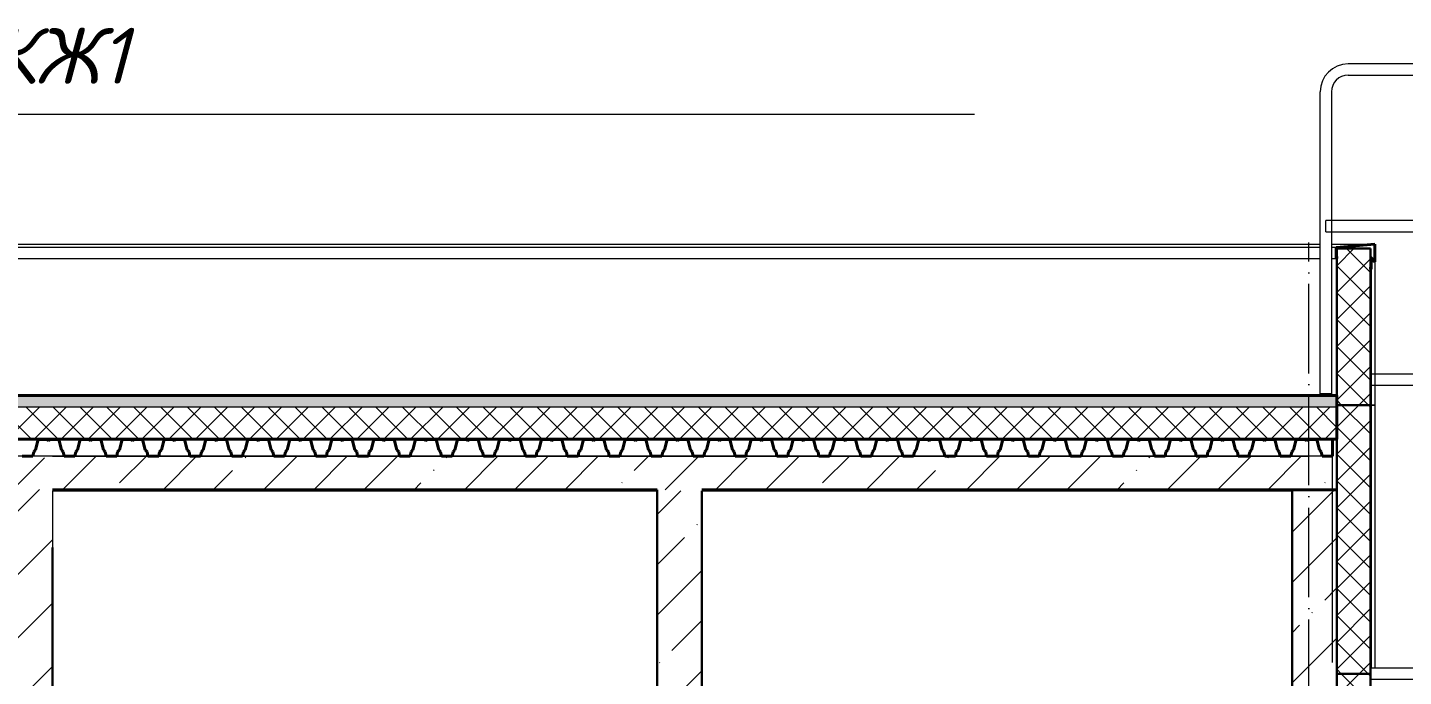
# Model space of a CAD drawing. Header units: millimetres. Extents: x -2951072 to 8268522, y -652067 to -630209.
# Drawn here: x 2674796 to 2680948, y -636633 to -633733 of the extents above; entities that cross this region are included whole.
import ezdxf

# ---------------------------------------------------------------- set-up
doc = ezdxf.new("R2010")
doc.units = ezdxf.units.MM
doc.header["$LTSCALE"] = 20
doc.linetypes.add('_ШПТ__20_т__2_5__Линия сетки', pattern=[25, 20, -2.5, 0, -2.5])
doc.linetypes.add('CENTER', pattern=[50.8, 31.75, -6.35, 6.35, -6.35])
doc.layers.get('0').update_dxf_attribs({"lineweight": 0})
doc.layers.add('ANNO-TEXT', color=251, linetype='Continuous')
for name, color, linetype, lineweight in [('Высотные отметки', 7, 'Continuous', 9), ('Обобщенные модели', 7, 'Continuous', 18), ('Общие ребра', 7, 'Continuous', 18), ('ОСИ', 251, 'CENTER', 18), ('Перекрытия', 7, 'Continuous', 18), ('Стены', 7, 'Continuous', 18), ('Стены разрез', 7, 'Continuous', 30), ('Стены штриховка', 7, 'Continuous', 30), ('Типовые аннотации', 7, 'Continuous', 18)]:
    doc.layers.add(name, color=color, linetype=linetype, lineweight=lineweight)
for name, color, linetype, lineweight, true_color in [('Крыши', 7, 'Continuous', 9, 0x004000), ('Оборудование', 7, 'Continuous', 18, 0x9f9fd0), ('Потолки', 7, 'Continuous', 9, 0x808000)]:
    doc.layers.add(name, color=color, linetype=linetype, lineweight=lineweight, true_color=true_color)
doc.styles.add('PDF ISOCPEUR Italic', font='isocpeui.ttf')
pattern_1 = [(45, (2661175.67, -643812.97), (-224.5064, 224.5064), []), (45, (2661400.18, -643812.97), (-224.5064, 224.5064), [396.875, -79.375, 3.353, -76.022])]
pattern_2 = [(45, (2661175.67, -643812.97), (-106.066, 106.066), [])]
pattern_3 = [(45, (2661175.67, -643812.97), (-60.10408, 60.10408), []), (135, (2661175.67, -643812.97), (-60.10408, -60.10408), [])]

# ---------------------------------------------------------------- blocks, each defined once
blk = doc.blocks.new('190_ФЭ_Стена_Стык вертикальный - ФЭ-C1_110-1292974-_О__Р__1-1_')
at = {"layer": 'Обобщенные модели'}
for p, q in [((45278, 8700), (45275, 8700)), ((45295, 8700), (45278, 8700)), ((45278, 8700), (45278, 7525)), ((45295, 8700), (45295, 7525))]:
    blk.add_line(p, q, dxfattribs=at)
blk = doc.blocks.new('190_ФЭ_Парапет_Сэндвич - ФЭ-К1_150-1300843-_О__Р__1-1_')
at = {"layer": 'Обобщенные модели'}
for p, q in [((14950, 9420.1), (45050, 9420.1)), ((45100, 9420.1), (45295, 9420.1)), ((45050, 9405), (14950, 9405)), ((14950, 9355), (45050, 9355)), ((45122, 9405), (45100, 9405)), ((45100, 9355), (45122, 9355)), ((45122, 9355), (45125, 9355)), ((45124, 9365), (45122.8, 9365)), ((45124, 9356), (45123, 9356)), ((45277, 9359.5), (45275, 9359.5)), ((45295, 9340.1), (45278, 9340.1))]:
    blk.add_line(p, q, dxfattribs=at)
blk = doc.blocks.new('190_ФЭ_Парапет_Сэндвич - ФЭ-К1_150-V12-_О__Р__1-1_')
at = {"layer": 'Обобщенные модели', "lineweight": 9}
h = blk.add_hatch(dxfattribs=at)
h.set_pattern_fill('FP_7', color=256, style=0, pattern_type=2)
h.set_pattern_definition([(45, (25650.17, 307.2), (-106.066, 106.066), [])])
h.paths.add_polyline_path([(45278, 9307.1), (45278, 9357.1), (45295, 9340.1), (45295, 9420.1), (45122, 9405), (45123, 9404.1), (45294, 9419), (45294, 9342.5), (45277, 9359.5), (45277, 9308.1)], flags=0)
h.paths.add_polyline_path([(45275, 9307.1), (45276, 9308.1), (45275, 9317.1)], flags=0)
at = {"layer": 'Обобщенные модели', "lineweight": 40}
for p, q in [((45295, 9420.1), (45122, 9405)), ((45123, 9404.1), (45294, 9419)), ((45294, 9419), (45294, 9342.5)), ((45295, 9340.1), (45295, 9420.1)), ((45122, 9405), (45122, 9355)), ((45122, 9355), (45125, 9355)), ((45123, 9356), (45123, 9404.1)), ((45124, 9356), (45123, 9356)), ((45125, 9365), (45124, 9365)), ((45124, 9365), (45124, 9356)), ((45125, 9355), (45125, 9365)), ((45294, 9342.5), (45277, 9359.5)), ((45277, 9359.5), (45277, 9308.1)), ((45278, 9307.1), (45278, 9357.1)), ((45278, 9357.1), (45295, 9340.1)), ((45276, 9317.1), (45275, 9317.1)), ((45275, 9317.1), (45275, 9307.1)), ((45275, 9307.1), (45278, 9307.1)), ((45276, 9308.1), (45276, 9317.1)), ((45277, 9308.1), (45276, 9308.1))]:
    blk.add_line(p, q, dxfattribs=at)
blk = doc.blocks.new('190_ФЭ_Стена_Стык вертикальный - ФЭ-C1_110-V13-_О__Р__1-1_')
at = {"layer": 'Обобщенные модели'}
for p, q in [((45277, 9340), (45275, 9340)), ((45295, 9340), (45278, 9340)), ((45278, 9307.1), (45278, 8700)), ((45295, 9340), (45295, 8700)), ((45275, 8700), (45278, 8700)), ((45278, 8700), (45295, 8700))]:
    blk.add_line(p, q, dxfattribs=at)
blk = doc.blocks.new('Труба квадратная - Опорные ноги-1331111-_О__Р__1-1_')
at = {"layer": 'Оборудование', "color": 7}
for p, q in [((45575, 7525), (45275, 7525)), ((45575, 7525), (45575, 7475)), ((45275, 7475), (45575, 7475))]:
    blk.add_line(p, q, dxfattribs=at)
blk = doc.blocks.new('Труба квадратная - Площадка продольно-1331112-_О__Р__1-1_')
at = {"layer": 'Оборудование', "color": 7}
for p, q in [((45075, 9475), (45075, 9525)), ((45550, 9525), (45075, 9525)), ((45075, 9475), (45550, 9475))]:
    blk.add_line(p, q, dxfattribs=at)
blk = doc.blocks.new('Поручень - Поручень-1335872-_О__Р__1-1_')
at = {"layer": 'Оборудование', "color": 7}
for p, q in [((45475, 10225), (45175, 10225)), ((45175, 10175), (45475, 10175)), ((45050, 8750), (45050, 10100)), ((45100, 10100), (45100, 8750)), ((45100, 8750), (45050, 8750))]:
    blk.add_line(p, q, dxfattribs=at)
for radius in [125, 75]:
    blk.add_arc((45175, 10100), radius, 90, 180, dxfattribs=at)
blk = doc.blocks.new('010_ФлажокПирогаКонструкции_ТиповАннот_ - Тип пола 8_2-1512675-_О__Р__1-1_')
at = {"layer": 'Типовые аннотации', "lineweight": 20}
blk.add_line((33505, 10000), (43505, 10000), dxfattribs=at)

msp = doc.modelspace()

# ---------------------------------------------------------------- hatches: boundary and pattern name
h = msp.add_hatch()
h.set_pattern_fill('FP_3', color=256, style=0, pattern_type=2)
h.set_pattern_definition([(45, (2661682.52, -639912.97), (-141.4214, 141.4214), [])])
h.paths.add_polyline_path([(2674757.3, -640320.2), (2674907.3, -640320.2), (2674907.6, -635797.6), (2674708.1, -635797.6), (2674707.8, -640029.7)])
h = msp.add_hatch()
h.set_pattern_fill('FP_1', color=256, style=0, pattern_type=2)
h.set_pattern_definition(pattern_1)
h.paths.add_polyline_path([(2677610.5, -644220.2), (2677810.5, -644220.2), (2677810.5, -635803.3), (2677610.5, -635803.3), (2677610.5, -643929.7)])
at = {"layer": 'Крыши'}
h = msp.add_hatch(dxfattribs=at)
h.set_pattern_fill('FP_10', style=0, pattern_type=2)
h.set_pattern_definition([(45, (2661175.67, -643812.97), (-70.7107, 70.7107), []), (135, (2661175.67, -643812.97), (-70.7107, -70.7107), [])])
h.paths.add_polyline_path([(2655875.3, -635379), (2680650.5, -635379), (2680650.5, -635377), (2650400.5, -635377), (2650400.5, -635379), (2655669.6, -635379)], flags=0)
h = msp.add_hatch(dxfattribs=at)
h.set_pattern_fill('FP_11', style=0, pattern_type=2)
h.set_pattern_definition([(0, (2661175.673, -643812.97), (71.437, 41.244), [47.625, -95.25]), (120, (2661175.673, -643812.97), (-71.43735, 41.24512), [47.625, -95.25]), (60, (2661175.673, -643812.97), (0.00065, 82.48912), [0, -95.25, 47.625, 0])])
h.paths.add_polyline_path([(2655875.3, -635429.1), (2680650.5, -635429.1), (2680650.5, -635379), (2650400.5, -635379), (2650400.5, -635429.1), (2655669.6, -635429.1)], flags=0)
h = msp.add_hatch(dxfattribs=at)
h.set_pattern_fill('FP_8', style=0, pattern_type=2)
h.set_pattern_definition(pattern_3)
h.paths.add_polyline_path([(2650400.5, -635572.3), (2680650.5, -635572.3), (2680650.5, -635429.1), (2650400.5, -635429.1), (2650400.5, -635561.8)], flags=0)
at = {"layer": 'Перекрытия', "lineweight": 9}
h = msp.add_hatch(dxfattribs=at)
h.set_pattern_fill('FP_1', color=256, style=0, pattern_type=2)
h.set_pattern_definition([(45, (2661175.67, -642391.07), (-224.5064, 224.5064), []), (45, (2661400.18, -642391.07), (-224.5064, 224.5064), [396.875, -79.375, 3.353, -76.022])])
h.paths.add_polyline_path([(2674707.8, -635798.3), (2680650.5, -635798.3), (2680650.5, -635648.3), (2674707.8, -635648.3)])
at = {"layer": 'Потолки'}
h = msp.add_hatch(dxfattribs=at)
h.set_pattern_fill('FP_5', style=0, pattern_type=2)
h.set_pattern_definition([(0, (2661175.67, -642391.07), (406.4, 101.6), [33.528, -271.272, 33.528, -271.272, -1625.6]), (0, (2661175.67, -642391.07), (406.4, 101.6), [-609.6, 33.528, -576.072, 33.528, -271.272, -711.2]), (0, (2661175.67, -642391.07), (406.4, 101.6), [-1524, 33.528, -169.672, 33.528, -474.472]), (120, (2661328.07, -642340.27), (-291.1882, 301.1527), [33.528, -271.272, 33.528, -271.272, -1625.6]), (120, (2661328.07, -642340.27), (-291.1882, 301.1527), [-609.6, 33.528, -576.072, 33.528, -271.272, -711.2]), (120, (2661328.07, -642340.27), (-291.1882, 301.1527), [-1524, 33.528, -169.672, 33.528, -474.472]), (240, (2661378.87, -642137.07), (-115.2118, -402.7527), [33.528, -271.272, 33.528, -271.272, -1625.6]), (240, (2661378.87, -642137.07), (-115.2118, -402.7527), [-609.6, 33.528, -576.072, 33.528, -271.272, -711.2]), (240, (2661378.87, -642137.07), (-115.2118, -402.7527), [-1524, 33.528, -169.672, 33.528, -474.472])])
h.paths.add_polyline_path([(2677810.5, -635801.3), (2680450.5, -635801.3), (2680450.5, -635798.3), (2677810.5, -635798.3)], flags=0)
at = {"layer": 'Стены штриховка', "lineweight": 9}
h = msp.add_hatch(dxfattribs=at)
h.set_pattern_fill('FP_7', color=256, style=0, pattern_type=2)
h.set_pattern_definition(pattern_2)
h.paths.add_polyline_path([(2680652.5, -635420.2), (2680652.5, -634720.2), (2680650.5, -634720.2), (2680650.5, -635420.2)], flags=0)
h = msp.add_hatch(dxfattribs=at)
h.set_pattern_fill('FP_8', color=256, style=0, pattern_type=2)
h.set_pattern_definition(pattern_3)
h.paths.add_polyline_path([(2680798.5, -635420.2), (2680798.5, -634720.2), (2680652.5, -634720.2), (2680652.5, -635420.2), (2680761, -635420.2)], flags=0)
h = msp.add_hatch(dxfattribs=at)
h.set_pattern_fill('FP_7', color=256, style=0, pattern_type=2)
h.set_pattern_definition(pattern_2)
h.paths.add_polyline_path([(2680800.5, -635420.2), (2680800.5, -634720.2), (2680798.5, -634720.2), (2680798.5, -635420.2)], flags=0)
h = msp.add_hatch(dxfattribs=at)
h.set_pattern_fill('FP_7', color=256, style=0, pattern_type=2)
h.set_pattern_definition(pattern_2)
h.paths.add_polyline_path([(2680650.5, -636620.2), (2680652.5, -636620.2), (2680652.5, -635420.2), (2680650.5, -635420.2), (2680650.5, -636450)], flags=0)
h = msp.add_hatch(dxfattribs=at)
h.set_pattern_fill('FP_8', color=256, style=0, pattern_type=2)
h.set_pattern_definition(pattern_3)
h.paths.add_polyline_path([(2680652.5, -636620.2), (2680798.5, -636620.2), (2680798.5, -635420.2), (2680652.5, -635420.2), (2680652.5, -636450)], flags=0)
h = msp.add_hatch(dxfattribs=at)
h.set_pattern_fill('FP_7', color=256, style=0, pattern_type=2)
h.set_pattern_definition(pattern_2)
h.paths.add_polyline_path([(2680800.5, -636620.2), (2680800.5, -635420.2), (2680798.5, -635420.2), (2680798.5, -636620.2)], flags=0)
h = msp.add_hatch(dxfattribs=at)
h.set_pattern_fill('FP_1', color=256, style=0, pattern_type=2)
h.set_pattern_definition(pattern_1)
h.paths.add_polyline_path([(2680450.5, -644220.2), (2680650.5, -644220.2), (2680650.5, -635798.3), (2680450.5, -635798.3), (2680450.5, -643929.7)])
h = msp.add_hatch(dxfattribs=at)
h.set_pattern_fill('FP_7', color=256, style=0, pattern_type=2)
h.set_pattern_definition(pattern_2)
h.paths.add_polyline_path([(2680652.5, -637820.2), (2680652.5, -636620.2), (2680650.5, -636620.2), (2680650.5, -637820.2)], flags=0)
h = msp.add_hatch(dxfattribs=at)
h.set_pattern_fill('FP_8', color=256, style=0, pattern_type=2)
h.set_pattern_definition(pattern_3)
h.paths.add_polyline_path([(2680798.5, -637820.2), (2680798.5, -636620.2), (2680652.5, -636620.2), (2680652.5, -637820.2)], flags=0)
h = msp.add_hatch(dxfattribs=at)
h.set_pattern_fill('FP_7', color=256, style=0, pattern_type=2)
h.set_pattern_definition(pattern_2)
h.paths.add_polyline_path([(2680800.5, -637820.2), (2680800.5, -636620.2), (2680798.5, -636620.2), (2680798.5, -637820.2)], flags=0)

# ---------------------------------------------------------------- linework, layer by layer
msp.add_line((2674907.8, -635648.3), (2680525.5, -635648.3))
at = {"layer": 'Высотные отметки'}
msp.add_line((2676706.1, -635798.3), (2674907.8, -635798.3), dxfattribs=at)
at = {"layer": 'Крыши', "color": 7, "lineweight": 40}
for p, q in [((2680650.5, -635377), (2650400.5, -635377)), ((2680650.5, -635572.3), (2680650.5, -635377)), ((2650400.5, -635572.3), (2680650.5, -635572.3))]:
    msp.add_line(p, q, dxfattribs=at)
at = {"layer": 'Крыши', "color": 7}
msp.add_line((2668472.3, -635373.8), (2680650.5, -635373.8), dxfattribs=at)
at = {"layer": 'Общие ребра'}
for p, q in [((2680650.5, -635379), (2650400.5, -635379)), ((2680650.5, -635429.1), (2650400.5, -635429.1)), ((2677610.5, -635801.3), (2674907.8, -635801.3)), ((2677547.8, -635801.3), (2674907.8, -635801.3)), ((2680450.5, -635801.3), (2677810.5, -635801.3))]:
    msp.add_line(p, q, dxfattribs=at)
at = {"layer": 'ОСИ', "linetype": '_ШПТ__20_т__2_5__Линия сетки'}
msp.add_line((2680525.5, -646280.4), (2680525.5, -634693), dxfattribs=at)
at = {"layer": 'Перекрытия', "lineweight": 40}
for p, q in [((2674831.4, -635620.3), (2674843.3, -635573.3)), ((2674843.3, -635573.3), (2674880.3, -635573.3)), ((2674880.3, -635573.3), (2674889.3, -635580.3)), ((2674889.3, -635580.3), (2674898.3, -635573.3)), ((2674898.3, -635573.3), (2674935.3, -635573.3)), ((2674935.3, -635573.3), (2674947.1, -635620.3)), ((2675018.9, -635620.3), (2675030.8, -635573.3)), ((2675030.8, -635573.3), (2675067.8, -635573.3)), ((2675067.8, -635573.3), (2675076.8, -635580.3)), ((2675076.8, -635580.3), (2675085.8, -635573.3)), ((2675085.8, -635573.3), (2675122.8, -635573.3)), ((2675122.8, -635573.3), (2675134.6, -635620.3)), ((2675206.4, -635620.3), (2675218.3, -635573.3)), ((2675218.3, -635573.3), (2675255.3, -635573.3)), ((2675255.3, -635573.3), (2675264.3, -635580.3)), ((2675264.3, -635580.3), (2675273.3, -635573.3)), ((2675273.3, -635573.3), (2675310.3, -635573.3)), ((2675310.3, -635573.3), (2675322.1, -635620.3)), ((2675393.9, -635620.3), (2675405.8, -635573.3)), ((2675405.8, -635573.3), (2675442.8, -635573.3)), ((2675442.8, -635573.3), (2675451.8, -635580.3)), ((2675451.8, -635580.3), (2675460.8, -635573.3)), ((2675460.8, -635573.3), (2675497.8, -635573.3)), ((2675497.8, -635573.3), (2675509.6, -635620.3)), ((2675581.4, -635620.3), (2675593.3, -635573.3)), ((2675593.3, -635573.3), (2675630.3, -635573.3)), ((2675630.3, -635573.3), (2675639.3, -635580.3)), ((2675639.3, -635580.3), (2675648.3, -635573.3)), ((2675648.3, -635573.3), (2675685.3, -635573.3)), ((2675685.3, -635573.3), (2675697.1, -635620.3)), ((2675768.9, -635620.3), (2675780.8, -635573.3)), ((2675780.8, -635573.3), (2675817.8, -635573.3)), ((2675817.8, -635573.3), (2675826.8, -635580.3)), ((2675826.8, -635580.3), (2675835.8, -635573.3)), ((2675835.8, -635573.3), (2675872.8, -635573.3)), ((2675872.8, -635573.3), (2675884.6, -635620.3)), ((2675956.4, -635620.3), (2675968.3, -635573.3)), ((2675968.3, -635573.3), (2676005.3, -635573.3)), ((2676005.3, -635573.3), (2676014.3, -635580.3)), ((2676014.3, -635580.3), (2676023.3, -635573.3)), ((2676023.3, -635573.3), (2676060.3, -635573.3)), ((2676060.3, -635573.3), (2676072.1, -635620.3)), ((2676143.9, -635620.3), (2676155.8, -635573.3)), ((2676155.8, -635573.3), (2676192.8, -635573.3)), ((2676192.8, -635573.3), (2676201.8, -635580.3)), ((2676201.8, -635580.3), (2676210.8, -635573.3)), ((2676210.8, -635573.3), (2676247.8, -635573.3)), ((2676247.8, -635573.3), (2676259.6, -635620.3)), ((2676331.4, -635620.3), (2676343.3, -635573.3)), ((2676343.3, -635573.3), (2676380.3, -635573.3)), ((2676380.3, -635573.3), (2676389.3, -635580.3)), ((2676389.3, -635580.3), (2676398.3, -635573.3)), ((2676398.3, -635573.3), (2676435.3, -635573.3)), ((2676435.3, -635573.3), (2676447.1, -635620.3)), ((2676518.9, -635620.3), (2676530.8, -635573.3)), ((2676530.8, -635573.3), (2676567.8, -635573.3)), ((2676567.8, -635573.3), (2676576.8, -635580.3)), ((2676576.8, -635580.3), (2676585.8, -635573.3)), ((2676585.8, -635573.3), (2676622.8, -635573.3)), ((2676622.8, -635573.3), (2676634.6, -635620.3)), ((2676706.4, -635620.3), (2676718.3, -635573.3)), ((2676718.3, -635573.3), (2676755.3, -635573.3)), ((2676755.3, -635573.3), (2676764.3, -635580.3)), ((2676764.3, -635580.3), (2676773.3, -635573.3)), ((2676773.3, -635573.3), (2676810.3, -635573.3)), ((2676810.3, -635573.3), (2676822.1, -635620.3)), ((2676893.9, -635620.3), (2676905.8, -635573.3)), ((2676905.8, -635573.3), (2676942.8, -635573.3)), ((2676942.8, -635573.3), (2676951.8, -635580.3)), ((2676951.8, -635580.3), (2676960.8, -635573.3)), ((2676960.8, -635573.3), (2676997.8, -635573.3)), ((2676997.8, -635573.3), (2677009.6, -635620.3)), ((2677081.4, -635620.3), (2677093.3, -635573.3)), ((2677093.3, -635573.3), (2677130.3, -635573.3)), ((2677130.3, -635573.3), (2677139.3, -635580.3)), ((2677139.3, -635580.3), (2677148.3, -635573.3)), ((2677148.3, -635573.3), (2677185.3, -635573.3)), ((2677185.3, -635573.3), (2677197.1, -635620.3)), ((2677268.9, -635620.3), (2677280.8, -635573.3)), ((2677280.8, -635573.3), (2677317.8, -635573.3)), ((2677317.8, -635573.3), (2677326.8, -635580.3)), ((2677326.8, -635580.3), (2677335.8, -635573.3)), ((2677335.8, -635573.3), (2677372.8, -635573.3)), ((2677372.8, -635573.3), (2677384.6, -635620.3)), ((2677456.4, -635620.3), (2677468.3, -635573.3)), ((2677468.3, -635573.3), (2677505.3, -635573.3)), ((2677505.3, -635573.3), (2677514.3, -635580.3)), ((2677514.3, -635580.3), (2677523.3, -635573.3)), ((2677523.3, -635573.3), (2677560.3, -635573.3)), ((2677560.3, -635573.3), (2677572.1, -635620.3)), ((2677643.9, -635620.3), (2677655.8, -635573.3)), ((2677655.8, -635573.3), (2677692.8, -635573.3)), ((2677692.8, -635573.3), (2677701.8, -635580.3)), ((2677701.8, -635580.3), (2677710.8, -635573.3)), ((2677710.8, -635573.3), (2677747.8, -635573.3)), ((2677747.8, -635573.3), (2677759.6, -635620.3)), ((2677831.4, -635620.3), (2677843.3, -635573.3)), ((2677843.3, -635573.3), (2677880.3, -635573.3)), ((2677880.3, -635573.3), (2677889.3, -635580.3)), ((2677889.3, -635580.3), (2677898.3, -635573.3)), ((2677898.3, -635573.3), (2677935.3, -635573.3)), ((2677935.3, -635573.3), (2677947.1, -635620.3)), ((2678018.9, -635620.3), (2678030.8, -635573.3)), ((2678030.8, -635573.3), (2678067.8, -635573.3)), ((2678067.8, -635573.3), (2678076.8, -635580.3)), ((2678076.8, -635580.3), (2678085.8, -635573.3)), ((2678085.8, -635573.3), (2678122.8, -635573.3)), ((2678122.8, -635573.3), (2678134.6, -635620.3)), ((2678206.4, -635620.3), (2678218.3, -635573.3)), ((2678218.3, -635573.3), (2678255.3, -635573.3)), ((2678255.3, -635573.3), (2678264.3, -635580.3)), ((2678264.3, -635580.3), (2678273.3, -635573.3)), ((2678273.3, -635573.3), (2678310.3, -635573.3)), ((2678310.3, -635573.3), (2678322.1, -635620.3)), ((2678393.9, -635620.3), (2678405.8, -635573.3)), ((2678405.8, -635573.3), (2678442.8, -635573.3)), ((2678442.8, -635573.3), (2678451.8, -635580.3)), ((2678451.8, -635580.3), (2678460.8, -635573.3)), ((2678460.8, -635573.3), (2678497.8, -635573.3)), ((2678497.8, -635573.3), (2678509.6, -635620.3)), ((2678581.4, -635620.3), (2678593.3, -635573.3)), ((2678593.3, -635573.3), (2678630.3, -635573.3)), ((2678630.3, -635573.3), (2678639.3, -635580.3)), ((2678639.3, -635580.3), (2678648.3, -635573.3)), ((2678648.3, -635573.3), (2678685.3, -635573.3)), ((2678685.3, -635573.3), (2678697.1, -635620.3)), ((2678768.9, -635620.3), (2678780.8, -635573.3)), ((2678780.8, -635573.3), (2678817.8, -635573.3)), ((2678817.8, -635573.3), (2678826.8, -635580.3)), ((2678826.8, -635580.3), (2678835.8, -635573.3)), ((2678835.8, -635573.3), (2678872.8, -635573.3)), ((2678872.8, -635573.3), (2678884.6, -635620.3)), ((2678956.4, -635620.3), (2678968.3, -635573.3)), ((2678968.3, -635573.3), (2679005.3, -635573.3)), ((2679005.3, -635573.3), (2679014.3, -635580.3)), ((2679014.3, -635580.3), (2679023.3, -635573.3)), ((2679023.3, -635573.3), (2679060.3, -635573.3)), ((2679060.3, -635573.3), (2679072.1, -635620.3)), ((2679143.9, -635620.3), (2679155.8, -635573.3)), ((2679155.8, -635573.3), (2679192.8, -635573.3)), ((2679192.8, -635573.3), (2679201.8, -635580.3)), ((2679201.8, -635580.3), (2679210.8, -635573.3)), ((2679210.8, -635573.3), (2679247.8, -635573.3)), ((2679247.8, -635573.3), (2679259.6, -635620.3)), ((2679331.4, -635620.3), (2679343.3, -635573.3)), ((2679343.3, -635573.3), (2679380.3, -635573.3)), ((2679380.3, -635573.3), (2679389.3, -635580.3)), ((2679389.3, -635580.3), (2679398.3, -635573.3)), ((2679398.3, -635573.3), (2679435.3, -635573.3)), ((2679435.3, -635573.3), (2679447.1, -635620.3)), ((2679518.9, -635620.3), (2679530.8, -635573.3)), ((2679530.8, -635573.3), (2679567.8, -635573.3)), ((2679567.8, -635573.3), (2679576.8, -635580.3)), ((2679576.8, -635580.3), (2679585.8, -635573.3)), ((2679585.8, -635573.3), (2679622.8, -635573.3)), ((2679622.8, -635573.3), (2679634.6, -635620.3)), ((2679706.4, -635620.3), (2679718.3, -635573.3)), ((2679718.3, -635573.3), (2679755.3, -635573.3)), ((2679755.3, -635573.3), (2679764.3, -635580.3)), ((2679764.3, -635580.3), (2679773.3, -635573.3)), ((2679773.3, -635573.3), (2679810.3, -635573.3)), ((2679810.3, -635573.3), (2679822.1, -635620.3)), ((2679893.9, -635620.3), (2679905.8, -635573.3)), ((2679905.8, -635573.3), (2679942.8, -635573.3)), ((2679942.8, -635573.3), (2679951.8, -635580.3)), ((2679951.8, -635580.3), (2679960.8, -635573.3)), ((2679960.8, -635573.3), (2679997.8, -635573.3)), ((2679997.8, -635573.3), (2680009.6, -635620.3)), ((2680081.4, -635620.3), (2680093.3, -635573.3)), ((2680093.3, -635573.3), (2680130.3, -635573.3)), ((2680130.3, -635573.3), (2680139.3, -635580.3)), ((2680139.3, -635580.3), (2680148.3, -635573.3)), ((2680148.3, -635573.3), (2680185.3, -635573.3)), ((2680185.3, -635573.3), (2680197.1, -635620.3)), ((2680268.9, -635620.3), (2680280.8, -635573.3)), ((2680280.8, -635573.3), (2680317.8, -635573.3)), ((2680317.8, -635573.3), (2680326.8, -635580.3)), ((2680326.8, -635580.3), (2680335.8, -635573.3)), ((2680335.8, -635573.3), (2680372.8, -635573.3)), ((2680372.8, -635573.3), (2680384.6, -635620.3)), ((2680456.4, -635620.3), (2680468.3, -635573.3)), ((2680468.3, -635573.3), (2680505.3, -635573.3)), ((2680505.3, -635573.3), (2680514.3, -635580.3)), ((2680514.3, -635580.3), (2680523.3, -635573.3)), ((2680523.3, -635573.3), (2680560.3, -635573.3)), ((2680560.3, -635573.3), (2680572.1, -635620.3)), ((2680630.5, -635648.3), (2680630.5, -635572.3)), ((2674771.5, -635648.3), (2674819.5, -635648.3)), ((2674819.5, -635648.3), (2674823.4, -635628.3)), ((2674823.4, -635628.3), (2674831.4, -635620.3)), ((2674947.1, -635620.3), (2674955.1, -635628.3)), ((2674955.1, -635628.3), (2674959, -635648.3)), ((2674959, -635648.3), (2675007, -635648.3)), ((2675007, -635648.3), (2675010.9, -635628.3)), ((2675010.9, -635628.3), (2675018.9, -635620.3)), ((2675134.6, -635620.3), (2675142.6, -635628.3)), ((2675142.6, -635628.3), (2675146.5, -635648.3)), ((2675146.5, -635648.3), (2675194.5, -635648.3)), ((2675194.5, -635648.3), (2675198.4, -635628.3)), ((2675198.4, -635628.3), (2675206.4, -635620.3)), ((2675322.1, -635620.3), (2675330.1, -635628.3)), ((2675330.1, -635628.3), (2675334, -635648.3)), ((2675334, -635648.3), (2675382, -635648.3)), ((2675382, -635648.3), (2675385.9, -635628.3)), ((2675385.9, -635628.3), (2675393.9, -635620.3)), ((2675509.6, -635620.3), (2675517.6, -635628.3)), ((2675517.6, -635628.3), (2675521.5, -635648.3)), ((2675521.5, -635648.3), (2675569.5, -635648.3)), ((2675569.5, -635648.3), (2675573.4, -635628.3)), ((2675573.4, -635628.3), (2675581.4, -635620.3)), ((2675697.1, -635620.3), (2675705.1, -635628.3)), ((2675705.1, -635628.3), (2675709, -635648.3)), ((2675709, -635648.3), (2675757, -635648.3)), ((2675757, -635648.3), (2675760.9, -635628.3)), ((2675760.9, -635628.3), (2675768.9, -635620.3)), ((2675884.6, -635620.3), (2675892.6, -635628.3)), ((2675892.6, -635628.3), (2675896.5, -635648.3)), ((2675896.5, -635648.3), (2675944.5, -635648.3)), ((2675944.5, -635648.3), (2675948.4, -635628.3)), ((2675948.4, -635628.3), (2675956.4, -635620.3)), ((2676072.1, -635620.3), (2676080.1, -635628.3)), ((2676080.1, -635628.3), (2676084, -635648.3)), ((2676084, -635648.3), (2676132, -635648.3)), ((2676132, -635648.3), (2676135.9, -635628.3)), ((2676135.9, -635628.3), (2676143.9, -635620.3)), ((2676259.6, -635620.3), (2676267.6, -635628.3)), ((2676267.6, -635628.3), (2676271.5, -635648.3)), ((2676271.5, -635648.3), (2676319.5, -635648.3)), ((2676319.5, -635648.3), (2676323.4, -635628.3)), ((2676323.4, -635628.3), (2676331.4, -635620.3)), ((2676447.1, -635620.3), (2676455.1, -635628.3)), ((2676455.1, -635628.3), (2676459, -635648.3)), ((2676459, -635648.3), (2676507, -635648.3)), ((2676507, -635648.3), (2676510.9, -635628.3)), ((2676510.9, -635628.3), (2676518.9, -635620.3)), ((2676634.6, -635620.3), (2676642.6, -635628.3)), ((2676642.6, -635628.3), (2676646.5, -635648.3)), ((2676646.5, -635648.3), (2676694.5, -635648.3)), ((2676694.5, -635648.3), (2676698.4, -635628.3)), ((2676698.4, -635628.3), (2676706.4, -635620.3)), ((2676822.1, -635620.3), (2676830.1, -635628.3)), ((2676830.1, -635628.3), (2676834, -635648.3)), ((2676834, -635648.3), (2676882, -635648.3)), ((2676882, -635648.3), (2676885.9, -635628.3)), ((2676885.9, -635628.3), (2676893.9, -635620.3)), ((2677009.6, -635620.3), (2677017.6, -635628.3)), ((2677017.6, -635628.3), (2677021.5, -635648.3)), ((2677021.5, -635648.3), (2677069.5, -635648.3)), ((2677069.5, -635648.3), (2677073.4, -635628.3)), ((2677073.4, -635628.3), (2677081.4, -635620.3)), ((2677197.1, -635620.3), (2677205.1, -635628.3)), ((2677205.1, -635628.3), (2677209, -635648.3)), ((2677209, -635648.3), (2677257, -635648.3)), ((2677257, -635648.3), (2677260.9, -635628.3)), ((2677260.9, -635628.3), (2677268.9, -635620.3)), ((2677384.6, -635620.3), (2677392.6, -635628.3)), ((2677392.6, -635628.3), (2677396.5, -635648.3)), ((2677396.5, -635648.3), (2677444.5, -635648.3)), ((2677444.5, -635648.3), (2677448.4, -635628.3)), ((2677448.4, -635628.3), (2677456.4, -635620.3)), ((2677572.1, -635620.3), (2677580.1, -635628.3)), ((2677580.1, -635628.3), (2677584, -635648.3)), ((2677584, -635648.3), (2677632, -635648.3)), ((2677632, -635648.3), (2677635.9, -635628.3)), ((2677635.9, -635628.3), (2677643.9, -635620.3)), ((2677759.6, -635620.3), (2677767.6, -635628.3)), ((2677767.6, -635628.3), (2677771.5, -635648.3)), ((2677771.5, -635648.3), (2677819.5, -635648.3)), ((2677819.5, -635648.3), (2677823.4, -635628.3)), ((2677823.4, -635628.3), (2677831.4, -635620.3)), ((2677947.1, -635620.3), (2677955.1, -635628.3)), ((2677955.1, -635628.3), (2677959, -635648.3)), ((2677959, -635648.3), (2678007, -635648.3)), ((2678007, -635648.3), (2678010.9, -635628.3)), ((2678010.9, -635628.3), (2678018.9, -635620.3)), ((2678134.6, -635620.3), (2678142.6, -635628.3)), ((2678142.6, -635628.3), (2678146.5, -635648.3)), ((2678146.5, -635648.3), (2678194.5, -635648.3)), ((2678194.5, -635648.3), (2678198.4, -635628.3)), ((2678198.4, -635628.3), (2678206.4, -635620.3)), ((2678322.1, -635620.3), (2678330.1, -635628.3)), ((2678330.1, -635628.3), (2678334, -635648.3)), ((2678334, -635648.3), (2678382, -635648.3)), ((2678382, -635648.3), (2678385.9, -635628.3)), ((2678385.9, -635628.3), (2678393.9, -635620.3)), ((2678509.6, -635620.3), (2678517.6, -635628.3)), ((2678517.6, -635628.3), (2678521.5, -635648.3)), ((2678521.5, -635648.3), (2678569.5, -635648.3)), ((2678569.5, -635648.3), (2678573.4, -635628.3)), ((2678573.4, -635628.3), (2678581.4, -635620.3)), ((2678697.1, -635620.3), (2678705.1, -635628.3)), ((2678705.1, -635628.3), (2678709, -635648.3)), ((2678709, -635648.3), (2678757, -635648.3)), ((2678757, -635648.3), (2678760.9, -635628.3)), ((2678760.9, -635628.3), (2678768.9, -635620.3)), ((2678884.6, -635620.3), (2678892.6, -635628.3)), ((2678892.6, -635628.3), (2678896.5, -635648.3)), ((2678896.5, -635648.3), (2678944.5, -635648.3)), ((2678944.5, -635648.3), (2678948.4, -635628.3)), ((2678948.4, -635628.3), (2678956.4, -635620.3)), ((2679072.1, -635620.3), (2679080.1, -635628.3)), ((2679080.1, -635628.3), (2679084, -635648.3)), ((2679084, -635648.3), (2679132, -635648.3)), ((2679132, -635648.3), (2679135.9, -635628.3)), ((2679135.9, -635628.3), (2679143.9, -635620.3)), ((2679259.6, -635620.3), (2679267.6, -635628.3)), ((2679267.6, -635628.3), (2679271.5, -635648.3)), ((2679271.5, -635648.3), (2679319.5, -635648.3)), ((2679319.5, -635648.3), (2679323.4, -635628.3)), ((2679323.4, -635628.3), (2679331.4, -635620.3)), ((2679447.1, -635620.3), (2679455.1, -635628.3)), ((2679455.1, -635628.3), (2679459, -635648.3)), ((2679459, -635648.3), (2679507, -635648.3)), ((2679507, -635648.3), (2679510.9, -635628.3)), ((2679510.9, -635628.3), (2679518.9, -635620.3)), ((2679634.6, -635620.3), (2679642.6, -635628.3)), ((2679642.6, -635628.3), (2679646.5, -635648.3)), ((2679646.5, -635648.3), (2679694.5, -635648.3)), ((2679694.5, -635648.3), (2679698.4, -635628.3)), ((2679698.4, -635628.3), (2679706.4, -635620.3)), ((2679822.1, -635620.3), (2679830.1, -635628.3)), ((2679830.1, -635628.3), (2679834, -635648.3)), ((2679834, -635648.3), (2679882, -635648.3)), ((2679882, -635648.3), (2679885.9, -635628.3)), ((2679885.9, -635628.3), (2679893.9, -635620.3)), ((2680009.6, -635620.3), (2680017.6, -635628.3)), ((2680017.6, -635628.3), (2680021.5, -635648.3)), ((2680021.5, -635648.3), (2680069.5, -635648.3)), ((2680069.5, -635648.3), (2680073.4, -635628.3)), ((2680073.4, -635628.3), (2680081.4, -635620.3)), ((2680197.1, -635620.3), (2680205.1, -635628.3)), ((2680205.1, -635628.3), (2680209, -635648.3)), ((2680209, -635648.3), (2680257, -635648.3)), ((2680257, -635648.3), (2680260.9, -635628.3)), ((2680260.9, -635628.3), (2680268.9, -635620.3)), ((2680384.6, -635620.3), (2680392.6, -635628.3)), ((2680392.6, -635628.3), (2680396.5, -635648.3)), ((2680396.5, -635648.3), (2680444.5, -635648.3)), ((2680444.5, -635648.3), (2680448.4, -635628.3)), ((2680448.4, -635628.3), (2680456.4, -635620.3)), ((2680572.1, -635620.3), (2680580.1, -635628.3)), ((2680580.1, -635628.3), (2680584, -635648.3)), ((2680584, -635648.3), (2680630.5, -635648.3)), ((2674907.8, -635798.3), (2677610.5, -635798.3)), ((2677810.5, -635798.3), (2680650.5, -635798.3))]:
    msp.add_line(p, q, dxfattribs=at)
at = {"layer": 'Потолки', "color": 7, "lineweight": 18}
for p, q in [((2674907.8, -635803.3), (2677610.5, -635803.3)), ((2674907.8, -635803.3), (2677547.8, -635803.3)), ((2677810.5, -635803.3), (2680450.5, -635803.3))]:
    msp.add_line(p, q, dxfattribs=at)
at = {"layer": 'Стены'}
for p, q in [((2680650.5, -634720.2), (2680648.5, -634720.2)), ((2674907.8, -635648.3), (2674707.8, -635648.3)), ((2674959, -635648.3), (2674819.5, -635648.3)), ((2675146.5, -635648.3), (2675007, -635648.3)), ((2675334, -635648.3), (2675194.5, -635648.3)), ((2675521.5, -635648.3), (2675382, -635648.3)), ((2675709, -635648.3), (2675569.5, -635648.3)), ((2675896.5, -635648.3), (2675757, -635648.3)), ((2676084, -635648.3), (2675944.5, -635648.3)), ((2676271.5, -635648.3), (2676132, -635648.3)), ((2676459, -635648.3), (2676319.5, -635648.3)), ((2676646.5, -635648.3), (2676507, -635648.3)), ((2676834, -635648.3), (2676694.5, -635648.3)), ((2677021.5, -635648.3), (2676882, -635648.3)), ((2677209, -635648.3), (2677069.5, -635648.3)), ((2677396.5, -635648.3), (2677257, -635648.3)), ((2677584, -635648.3), (2677444.5, -635648.3)), ((2677771.5, -635648.3), (2677632, -635648.3)), ((2677959, -635648.3), (2677819.5, -635648.3)), ((2678146.5, -635648.3), (2678007, -635648.3)), ((2678334, -635648.3), (2678194.5, -635648.3)), ((2678521.5, -635648.3), (2678382, -635648.3)), ((2678709, -635648.3), (2678569.5, -635648.3)), ((2678896.5, -635648.3), (2678757, -635648.3)), ((2679084, -635648.3), (2678944.5, -635648.3)), ((2679271.5, -635648.3), (2679132, -635648.3)), ((2679459, -635648.3), (2679319.5, -635648.3)), ((2679646.5, -635648.3), (2679507, -635648.3)), ((2679834, -635648.3), (2679694.5, -635648.3)), ((2680021.5, -635648.3), (2679882, -635648.3)), ((2680209, -635648.3), (2680069.5, -635648.3)), ((2680396.5, -635648.3), (2680257, -635648.3)), ((2680584, -635648.3), (2680444.5, -635648.3)), ((2680630.5, -636570.2), (2680630.5, -635648.3)), ((2674907.8, -635803.3), (2674907.8, -636055.8))]:
    msp.add_line(p, q, dxfattribs=at)
at = {"layer": 'Стены разрез'}
for p, q in [((2680650.5, -634720.2), (2680650.5, -644220.2)), ((2680800.5, -634720.2), (2680650.5, -634720.2)), ((2680800.5, -639020.2), (2680800.5, -634720.2)), ((2680800.5, -635420.2), (2680650.5, -635420.2)), ((2677610.5, -635798.3), (2677610.5, -644120.2)), ((2677810.5, -644120.2), (2677810.5, -635803.3)), ((2680450.5, -635803.3), (2680450.5, -644120.2)), ((2674907.8, -637220.2), (2674907.8, -636055.8)), ((2680800.5, -636620.2), (2680650.5, -636620.2))]:
    msp.add_line(p, q, dxfattribs=at)
at = {"layer": 'Стены штриховка', "lineweight": 9}
for p, q in [((2680652.5, -643820.2), (2680652.5, -634720.2)), ((2680798.5, -643820.2), (2680798.5, -634720.2))]:
    msp.add_line(p, q, dxfattribs=at)

# ---------------------------------------------------------------- block references
at = {"layer": 'ANNO-TEXT', "color": 7, "lineweight": 0}
msp.add_blockref('010_ФлажокПирогаКонструкции_ТиповАннот_ - Тип пола 8_2-1512675-_О__Р__1-1_', (2635525.5, -644120.2), dxfattribs=at)
at = {"layer": 'Обобщенные модели'}
for name in ['190_ФЭ_Парапет_Сэндвич - ФЭ-К1_150-1300843-_О__Р__1-1_', '190_ФЭ_Парапет_Сэндвич - ФЭ-К1_150-V12-_О__Р__1-1_', '190_ФЭ_Стена_Стык вертикальный - ФЭ-C1_110-V13-_О__Р__1-1_', '190_ФЭ_Стена_Стык вертикальный - ФЭ-C1_110-1292974-_О__Р__1-1_']:
    msp.add_blockref(name, (2635525.5, -644120.2), dxfattribs=at)
at = {"layer": 'Оборудование', "color": 7}
for name, p in [('Поручень - Поручень-1335872-_О__Р__1-1_', (2635525.5, -644120.2)), ('Труба квадратная - Площадка продольно-1331112-_О__Р__1-1_', (2635525.5, -644120.2)), ('Труба квадратная - Опорные ноги-1331111-_О__Р__1-1_', (2635525.5, -642806.5)), ('Труба квадратная - Опорные ноги-1331111-_О__Р__1-1_', (2635525.5, -644120.2))]:
    msp.add_blockref(name, p, dxfattribs=at)

# ---------------------------------------------------------------- texts
at = {"layer": 'ANNO-TEXT', "color": 7, "lineweight": 0, "insert": (2674636.8, -633733.8), "char_height": 250, "width": 1028.823, "attachment_point": 1, "line_spacing_factor": 1.022761, "style": 'PDF ISOCPEUR Italic'}
msp.add_mtext('КЖ1', dxfattribs=at)

doc.saveas('drawing.dxf')
